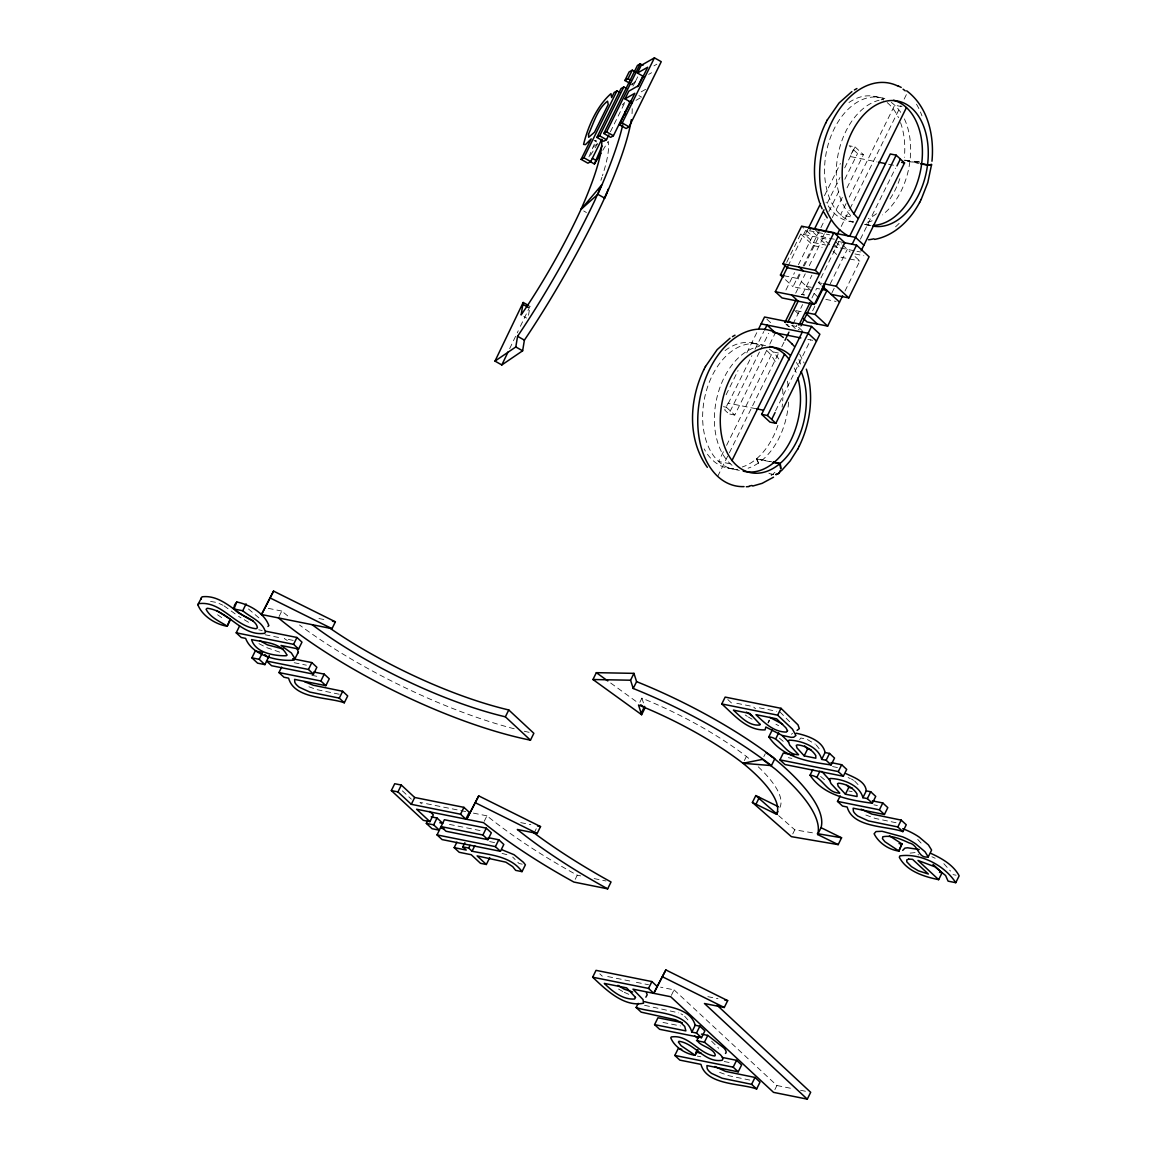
<?xml version="1.0" encoding="UTF-8"?>
<svg xmlns="http://www.w3.org/2000/svg" width="1157" height="1157" viewBox="0 0 1157 1157"><rect width="100%" height="100%" fill="white"/><g stroke="black" fill="none" stroke-linecap="round" stroke-linejoin="round"><path stroke-width="0.75" stroke-dasharray="5 3.75" d="M799.632 739.569L800.846 738.007L806.877 739.251L815.323 744.211M528.518 315.268L530.007 306.316L519.045 329.109M588.956 156.846L595.869 140.474M509.659 348.662L518.264 330.743M279.083 616.536L281.787 611.055A209.865 59.253 26.3 0 0 289.742 617.505M610.39 131.811L624.418 103.436M637.695 76.839L634.875 82.523L631.708 84.331M484.233 821.311L486.938 815.83A230.46 65.067 26.3 0 0 577.256 875.198L580.64 875.878M786.688 262.379L800.76 233.916L827.819 239.354M787.96 266.168L805.807 230.055L829.612 234.828M726.09 394.797L738.036 370.616M746.8 352.885L757.155 331.929M807.875 229.317L805.156 234.799L813.53 242.58L825.867 245.053M824.478 195.707L840.416 163.47M853.36 149.629L849.976 156.47L876.832 161.864M766.614 350.557L734.753 415.045L726.379 407.264L751.876 355.676M755.058 349.226L763.822 331.495M827.168 203.343L839.924 177.542M844.697 167.866L855.052 146.91L849.18 145.739L857.554 153.519L863.426 154.691L845.897 190.153M785.936 290.031L794.526 272.647M798.431 264.736L812.503 236.274L801.627 226.165M734.753 415.045L728.867 413.873L759.947 350.99M760.742 349.385L768.711 333.259M813.53 242.58L820.096 229.288M820.892 227.669L824.883 219.613M828.86 211.543L840.025 188.981M844.798 179.306L857.554 153.519M808.844 289.886L792.993 286.69L799.241 274.05M803.146 266.139L813.299 245.588L800.76 233.916M817.695 296.828L798.055 278.562L800.398 273.819M804.317 265.908L818.375 237.46L825.91 244.46M769.81 344.121L775.378 332.826M824.377 233.685L822.786 236.91L815.613 230.243M832.346 217.559L842.701 196.603M795.698 293.155L805.258 273.804M809.235 265.748L822.786 238.342L829.959 245.009M534.216 832.852L536.241 828.745M723.385 451.808L718.613 461.469L730.356 463.827M726.582 445.358L772.789 351.858L779.5 353.203M846.085 203.545L840.517 214.826L852.261 217.183M849.281 197.095L894.694 105.2L904.76 107.225M802.452 294.312L811.881 275.265M717.716 476.351L778.661 353.03M781.77 346.738L784.171 341.879M792.979 324.047L802.596 304.609M841.211 226.483L849.18 210.357M849.976 208.752L900.956 105.576M904.152 99.126L906.538 94.296M821.123 285.027L818.621 282.684L838.941 241.582L841.443 243.91M811.939 297.985L816.683 288.382L820.111 289.076M812.633 310.785L815.005 305.983M830.09 284.13L847.286 249.348M831.955 292.779L834.298 288.035M775.566 410.836L810.623 339.912M860.418 239.152L895.475 168.213M639.879 702.285L641.904 698.163A141.906 40.061 26.3 0 1 746.395 756.447A141.906 40.061 26.3 0 1 749.562 759.079M844.986 291.058L859.825 261.019L854.806 256.348M575.231 879.32L577.256 875.198M744.37 760.568L746.395 756.447M767.872 722.923L769.231 720.189L768.45 723.024M768.176 722.98L769.521 720.247M763.837 756.635L765.196 753.901M671.364 995.353L674.068 989.871L660.56 987.167M792.762 833.922L794.787 829.8L815.584 833.344M774.886 1089.634L776.911 1085.512L674.068 989.871M590.518 155.313L597.735 143.526M632.908 86.037L636.524 80.137L631.548 85.083M602.768 150.323L608.177 141.472A141.906 25.512 -60.6 0 1 602.435 175.763M596.983 143.96L591.039 148.863M622.191 104.998L624.679 102.525M791.475 734.29L792.531 733.278M756.562 458.765A15.938 9.198 49.7 0 0 759.484 464.695L756.562 458.765L771.676 461.802M653.936 65.862L656.858 64.199M648.658 74.395L651.593 72.732M641.224 91.837L645.432 89.436L642.699 87.903M636.017 100.341L640.226 97.94M910.096 853.114L915.968 852.492L918.6 854.951M596.361 140.836L595.031 140.749M210.574 601.409L217.097 602.551L222.867 605.227M905.136 160.216L907.609 160.461M907.609 160.461L909.662 160.837A15.938 1.273 7.3 0 0 906.929 160.606M873.954 96.291L884.859 98.475M904.051 160.129L919.164 163.166M907.363 161.112L919.121 163.47M888.576 164.222L895.287 165.567M849.498 221.377L852.868 222.057M864.612 224.415L871.322 225.76M834.313 239.224L816.914 235.724L809.741 229.057M838.015 241.394L843.106 242.42M832.621 246.412L839.534 247.8M840.43 247.974L855.225 250.953M856.99 251.315L860.519 252.009M813.299 245.588L822.121 247.352M855.009 253.962L863.816 255.726M840.98 257.23L859.825 261.019M783.969 275.728L798.055 278.562M818.621 282.684L822.15 283.393M806.4 286.329L813.255 287.703M801.57 294.326L804.505 294.919M825.809 299.374L836.092 301.442M796.262 310.655L803.117 312.028M796.609 326.505L786.326 324.452L790.52 328.342M807.803 339.334L813.024 340.389M752.05 342.935L769.665 346.478M755.767 408.681L728.071 403.128L724.687 409.983L728.867 413.873M723.443 406.671L726.379 407.264M756.374 458.939L771.473 461.976M727.608 468.035L739.352 470.393M268.279 608.351L281.787 611.055M318.942 618.518L325.695 619.877M736.792 703.297L753.149 706.58L755.55 708.807M759.339 707.809L776.535 711.266M258.72 629.813L262.191 630.507M265.112 634.759L278.678 637.478L281.296 639.228M293.198 640.385L284.42 638.635L287.283 640.472M788.336 757.676L791.88 758.399M832.548 766.556L837.856 767.626M294.167 662.715L306.388 665.174M311.884 675.312L318.84 676.7M848.775 790.983L852.145 791.663M339.189 694.229L316.714 689.601L306.215 685.797M873.911 804.838L877.382 805.532M896.053 822.728L875.256 818.447L864.771 814.629M952.992 874.605L956.072 875.213M465.707 811.563L419.977 802.394L422.406 804.65M473.43 813.125L486.938 815.83M520.708 822.613L530.846 824.652M449.422 824.406L480.835 830.712M489.671 841.602L494.979 842.672M522.226 864.163L519.059 863.527L512.681 857.077M594.148 878.597L605.964 880.969M607.714 976.551L630.03 981.035M636.364 982.307L648.513 984.737M707.853 996.654L717.976 998.693M644.565 1005.303L678.754 1012.867M662.99 1022.441L680.446 1025.941M697.309 1056.095L700.824 1056.804M724.21 1061.504L731.166 1062.893M749.823 1080.074L729.04 1075.793L718.555 1071.989M776.911 1085.512L790.419 1088.231M800.557 1090.27L805.619 1091.282M502.066 853.389L509.239 855.312M279.734 652.143L266.298 647.486L258.59 643.437M848.095 777.576L850.337 778.56M624.317 992.33L628.801 994.326M931.877 856.759L935.16 858.263M775.928 724.253L778.618 725.656M248.538 622.292L238.588 616.363M622.842 991.563L616.291 987.789M638.895 95.597L641.629 97.145M593.96 140.431L596.694 141.964M583.707 210.979L586.425 212.526M523.832 316.512L526.565 318.059M748.42 717.08L752.122 719.177M851.451 779.037L853.562 780.324M745.224 714.983L747.35 716.385M221.696 617.607L214.855 612.906M224.024 605.863L237.214 615.35M248.451 608.972L259.935 618.735M610.665 683.02L637.869 702.704M711.627 1041.199L718.671 1048.285M854.604 780.975L860.374 787.049M917.718 839.418L923.156 845.304M779.413 738.108L785.27 743.054M820.617 776.434L825.303 780.397M943.837 863.686L950.504 871.076M684.64 1016.208L689.037 1021.226M778.647 815.642L794.787 829.8M855.052 146.91L863.426 154.691M842.701 245.082L850.236 252.081M835.571 241.668L840.503 246.253M833.879 244.387L837.017 247.294M832.997 251.055L839.273 256.883M785.458 279.69L792.993 286.69M794.555 310.307L799.574 314.979M802.264 330.7L798.084 326.809A7.969 2.256 26.3 0 1 798.316 329.673M792.212 325.623L795.336 328.545M766.917 319.245L771.705 323.685M779.977 711.96L790.477 722.575M727.811 699.551L733.075 704.454M599.789 973.832L602.291 976.161M402.405 790.867L411.371 799.198M816.292 745.007L819.156 748.709M778.791 358.974L777.403 357.007A63.736 42.014 -78.6 0 0 769.376 349.067M799.661 354.071L804.173 363.124M641.904 698.163L644.565 706.435M789.653 326.809A7.969 2.256 26.3 0 1 785.777 323.888M796.334 325.421A7.969 2.256 26.3 0 1 796.884 325.826M801.28 294.283A7.969 2.256 26.3 0 1 804.129 295.078M725.049 350.614A63.736 42.014 -78.6 0 1 759.86 345.654M766.917 350.672A63.736 42.014 -78.6 0 1 776.607 364.368M782.638 388.738A63.736 42.014 -78.6 0 1 782.696 400.915M782.45 403.995A63.736 42.014 -78.6 0 1 782.103 407.09M777.923 425.313A63.736 42.014 -78.6 0 1 742.23 466.994M733.798 468.498A63.736 42.014 -78.6 0 1 704.194 448.902M796.421 362.517A63.736 42.014 -78.6 0 1 800.094 369.083M798.865 359.437A79.659 52.499 -78.6 0 1 801.15 365.757M774.915 472.302A79.659 52.499 -78.6 0 1 770.041 476.438M773.628 474.616A15.938 9.198 49.7 0 1 768.291 472.88A15.938 9.01 48.3 0 0 773.671 474.572M737.587 469.67A63.736 42.014 -78.6 0 1 704.411 398.89A63.736 42.014 -78.6 0 1 761.913 345.176M787.396 381.174A63.736 42.014 -78.6 0 1 788.51 389.909M788.568 402.086A63.736 42.014 -78.6 0 1 769.853 452.358L768.074 454.426A63.736 42.014 -78.6 0 1 748.102 468.18M794.223 367.897A63.736 42.014 -78.6 0 1 796.247 372.785M732.034 465.288A63.736 42.014 -78.6 0 1 716.805 398.182A63.736 42.014 -78.6 0 1 759.267 346.464M848.949 102.51A63.736 42.014 -78.6 0 1 883.615 100.052M887.144 102.568A63.736 42.014 -78.6 0 1 898.512 117.71M900.522 122.599A63.736 42.014 -78.6 0 1 904.355 157.352M899.828 178.67A63.736 42.014 -78.6 0 1 889.256 200.045M876.5 213.712A63.736 42.014 -78.6 0 1 868.328 218.702M853.606 221.84A63.736 42.014 -78.6 0 1 826.084 202.244M870.99 225.644A63.736 42.014 -78.6 0 1 865.176 223.373M899.163 223.344A79.645 52.499 -78.6 0 1 894.404 227.799M916.489 104.188A79.659 52.513 -78.6 0 1 921.97 115.888M905.107 160.49A15.938 1.273 7.3 0 1 905.685 160.534M919.54 162.052A15.938 1.273 7.3 0 0 918.022 161.821L916.474 161.618A15.938 1.273 7.3 0 0 912.613 161.141L912.627 161.069A15.938 0.969 8.3 0 1 919.54 162.067M883.803 98.533A63.736 42.014 -78.6 0 0 829.019 141.66A63.736 42.014 -78.6 0 0 845.709 218.803L847.56 219.844A63.736 42.014 -78.6 0 0 853.374 222.101M891.28 102.409A63.736 42.014 -78.6 0 1 900.696 112.33M904.384 118.896A63.736 42.014 -78.6 0 1 908.231 170.846L907.493 173.883A63.736 42.014 -78.6 0 1 882.372 214.884M872.103 220.785A63.736 42.014 -78.6 0 1 865.783 222.578M869.167 225.225A63.736 42.014 -78.6 0 1 865.118 224.458M850.655 215.592A63.736 42.014 -78.6 0 1 839.071 150.005A63.736 42.014 -78.6 0 1 879.06 100.254M881.171 99.806A63.736 42.014 -78.6 0 1 883.283 99.502M601.958 177.267A141.906 25.512 -60.6 0 1 600.917 180.333M632.199 108.671A187.709 33.741 -60.6 0 1 631.838 115.657M680.88 1013.821A7.347 2.083 26.3 0 1 682.789 1014.891M529.096 732.323A209.865 59.253 26.3 0 1 524.237 731.224M514.229 728.78A209.865 59.253 26.3 0 1 299.533 624.997M758.254 766.816A141.906 40.061 26.3 0 1 779.919 807.456"/><path stroke-width="1.5" d="M931.963 161.213C934.408 135.875 928.088 106.777 906.683 90.825M821.672 759.382L825.071 752.527L829.526 753.424L834.53 758.066L831.131 764.922L826.141 760.279L821.672 759.382C818.563 746.641 801.28 740.523 789.132 740.133L788.091 741.145L789.797 745.282L798.576 754.74C784.909 754.827 781.177 737.544 768.827 736.864L772.211 730.009M825.071 752.527C822.641 740.494 806.993 735.548 796.161 733.205M862.891 797.708L866.275 790.867L870.744 791.764L875.733 796.406L872.349 803.262L867.36 798.605L862.891 797.708C859.781 784.967 842.498 778.863 830.35 778.459L829.309 779.485L831.015 783.607L839.794 793.08C826.127 793.167 822.396 775.884 810.045 775.204L812.749 769.723M866.275 790.867C865.508 781.25 853.533 777.186 845.912 773.628M927.509 165.162L930.893 165.104A15.938 1.273 7.3 0 1 927.509 165.162L920.798 163.817M931.385 164.598A15.938 0.969 8.3 0 1 931.501 164.858L927.784 182.647L921.16 199.481M691.828 1032.102L695.212 1025.247L699.869 1026.187L704.888 1030.858L701.504 1037.699L696.485 1033.027L691.828 1032.102C686.188 1011.016 651.55 1013.243 636.148 1007.487L638.187 1003.365M695.212 1025.247C689.832 1005.809 660.04 1006.286 644.637 1001.658M606.818 193.248L601.611 204.427A204.066 36.677 -60.6 0 1 524.396 340.144L522.631 350.802L501.82 364.947L494.994 361.1L515.805 346.955L517.569 336.297A204.066 36.677 -60.6 0 0 594.785 200.58L601.582 185.062L580.973 209.446A141.906 25.512 -60.6 0 1 521.113 314.979L523.181 302.469L528.648 305.535M605.545 196.025L608.408 188.909M590.316 161.662L594.409 163.976L602.002 145.956M902.706 850.395L904.919 848.124L907.536 847.777L919.208 849.542M601.654 139.578A141.906 25.512 -60.6 0 1 580.973 209.446L597.836 194.304L601.076 186.913A187.709 33.741 -60.6 0 0 622.741 124.869M604.46 198.339L607.902 190.76A187.709 33.741 -60.6 0 0 631.317 119.663M703.89 369.546C689.283 399.758 687.056 439.11 707.332 467.327M825.78 122.902C813.834 147.46 810.594 176.934 819.734 202.938M799.256 446.139C810.768 422.522 814.138 394.45 806.357 369.17M494.994 361.1L523.181 302.469M501.82 364.947L508.097 351.916M216.663 610.534L230.59 619.385L227.191 626.241C215.549 624.418 202.142 615.9 197.847 604.706L202.027 596.81C222.173 594.394 235.768 613.846 252.935 620.774M197.847 604.706L198.642 603.665C221.45 600.526 234.77 626.501 256.102 628.743L257.404 627.788C256.015 615.524 225.008 614.353 236.809 602.03C249.145 604.316 264.577 613.253 268.843 625.561L267.918 626.487M233.801 609.233L236.809 602.03M227.191 626.241L230.185 619.009M233.425 608.886L242.724 610.751L246.108 603.896M296.987 648.47L298.39 652.042L294.196 660.112C277.535 661.746 251.951 655.267 245.631 638.375L241.235 637.493L236.216 632.821L239.6 625.966M261.511 614.526L273.573 591.111L335.385 621.815L332.001 628.67L261.511 614.526L273.573 591.111M269.277 655.556L264.91 664.624L257.606 663.163L251.893 657.841L255.278 650.986L261.12 652.172M264.91 664.624L259.197 659.316L262.581 652.461M304.421 681.647L313.229 685.219L342.674 691.264L347.693 695.936L344.309 702.791C328.863 697.02 294.312 699.276 288.628 678.176L283.971 677.235L278.953 672.564L281.672 667.083M296.959 637.478L301.977 642.149L298.593 649.005L293.574 644.333L296.959 637.478L265.676 631.201M311.84 662.599L316.873 667.271L313.475 674.126L308.456 669.455L311.84 662.599L292.649 658.752M324.235 674.126L329.268 678.797L325.869 685.653L320.851 680.981L324.235 674.126L313.764 672.029M601.741 139.332L590.721 161.618L587.93 163.209L581.103 159.362L591.227 138.883L585.428 144.639L583.562 144.408C588.074 126.229 596.867 106.126 610.983 93.645L611.634 97.578L614.165 92.473L616.956 90.882L619.675 92.415M581.103 159.362L583.895 157.771L616.956 90.882M630.348 83.564L624.881 80.484L629.104 71.951L632.272 70.158L635.005 71.691M608.828 134.964L606.485 139.693L603.708 141.27L596.882 137.423L621.034 88.554L623.811 86.977L626.544 88.511M596.882 137.423L599.659 135.846L623.811 86.977M624.881 80.484L628.049 78.676L632.272 70.158M630.637 100.919L613.412 135.745L610.636 137.336L603.809 133.489L637.449 65.414L640.24 63.823L642.959 65.356M603.809 133.489L606.586 131.898L640.24 63.823M644.261 76.897L637.435 73.05L641.238 65.356L654.428 57.85L661.254 61.697L629.061 126.836L626.125 128.514L619.299 124.667L634.803 93.298L624.982 98.895L631.809 102.727M624.982 98.895L628.786 91.186L638.606 85.589L647.689 67.222L637.435 73.05M637.666 86.674L643.147 75.581M619.299 124.667L622.235 122.989L654.428 57.85M344.309 702.791L339.29 698.119L342.674 691.264M429.941 821.658L423.346 820.342L391.341 790.578L394.725 783.723L401.334 785.053L414.683 797.477L463.943 807.355L469.221 812.272L465.837 819.127L416.592 809.235L429.941 821.658L433.325 814.817L429.681 811.419M465.837 819.127L460.544 814.21L411.299 804.317L397.95 791.894L401.334 785.053M411.299 804.317L414.683 797.477M426.34 823.394L433.644 824.854L439.371 830.176L432.053 828.716L426.34 823.394L427.685 820.646M433.644 824.854L437.028 818.013L431.185 816.828M488.182 837.654L498.797 839.78L503.816 844.451L500.431 851.306L442.061 839.577L437.042 834.906L444.389 819.734L486.287 828.152L491.32 832.823L487.936 839.678L446.038 831.261L441.005 826.59L482.903 835.007L487.936 839.678M508.762 709.964L533.854 733.307L530.47 740.162L505.378 716.819L508.762 709.964A180.029 50.836 26.3 0 1 329.094 627.6M460.544 814.21L463.943 807.355M607.656 888.836L573.872 882.053A230.46 65.067 26.3 0 1 483.554 822.685L466.661 819.286L478.723 795.886L540.536 826.59L537.152 833.445L517.324 829.468A230.46 65.067 26.3 0 0 607.656 888.836L611.041 881.981A230.46 65.067 26.3 0 1 533.608 832.621M466.661 819.286L478.723 795.886M489.729 857.626L486.345 864.481L480.488 863.31L471.246 854.719L459.213 852.29L454.18 847.633L456.899 842.151M454.18 847.633L466.228 850.048L462.829 846.895L464.868 842.773M502.138 849.831L514.041 854.705L523.412 862.298L525.394 864.8L522.009 871.64C510.758 855.862 489.209 854.806 472.07 851.219L468.686 848.067L470.046 845.319M472.07 851.219L474.789 845.738M482.903 835.007L486.287 828.152M783 263.839L815.309 270.333L819.489 274.223L787.194 267.73L783 263.839L801.627 226.165L833.937 232.644L844.812 242.768L814.34 304.421L782.031 297.942L775.335 291.709L787.845 266.414M500.431 851.306L495.413 846.635L498.797 839.78M782.942 277.362L780.44 275.019L785.126 265.546M758.746 328.704L764.531 317.018L811.52 326.448L819.879 334.228L775.87 423.303L769.983 422.117L761.624 414.336L802.264 332.131M820.501 203.762L808.541 227.943L855.544 237.387L863.903 245.168M764.618 329.89L767.019 325.045L775.378 332.826M814.427 229.129L823.986 209.779M641.643 714.722L592.962 679.521L596.347 672.665L633.949 673.36L636.596 681.632A187.709 53.005 26.3 0 1 768.61 754.046L774.814 758.732L771.43 765.587L743.011 763.302A141.906 40.061 26.3 0 0 638.519 705.018L641.643 714.722L645.028 707.882L644.565 706.435L641.18 713.29M825.172 232.08L830.755 220.785M785.039 322.138L796.204 299.576M788.018 321.733L798.373 300.777M815.309 270.333L833.937 232.644M784.981 340.259L788.973 332.146M837.581 233.815L839.606 229.708A79.659 52.513 -78.6 0 1 828.528 129.194A79.659 52.513 -78.6 0 1 898.526 86.399M814.34 304.421L807.644 298.202L838.116 236.534M731.947 460.602L784.533 354.216M798.88 325.189L810.03 302.628M853.852 213.958L906.437 107.558M800.962 325.884L812.113 303.322M815.801 303.293L824.565 285.562M849.672 236.202L890.297 153.982L896.169 155.168L904.543 162.949L861.198 250.65M771.43 765.587L765.225 760.887A187.709 53.005 26.3 0 0 633.212 688.473L630.565 680.215L633.949 673.36M842.643 295.802L827.66 326.1L815.107 314.429L826.966 290.45L821.832 289.424M775.87 423.303L767.496 415.522L811.52 326.448M852.159 244.228L896.169 155.168M633.212 688.473L636.596 681.632M856.556 245.125L869.109 256.796L848.79 297.899L836.236 286.227L856.556 245.125L843.337 242.464M771.676 419.413L775.074 412.557M896.964 165.914L900.363 159.059M721.78 703.948L777.634 715.156L792.473 729.141L795.929 735.49L793.702 737.24L791.113 737.342L782.06 735.375L765.847 727.03L765.066 729.865C747.06 730.819 733.943 714.766 721.78 703.948L725.164 697.092L781.018 708.315L798.012 724.875L799.313 728.635L797.086 730.4M592.659 977.202L596.043 970.347L651.897 981.57L657.19 986.487L653.792 993.328L648.513 988.411L592.659 977.202C605.906 989.683 623.927 1007.429 643.552 1003.206L643.032 999.576L632.98 989.163L670.684 996.727L773.527 1092.367L807.297 1099.15L810.681 1092.295L717.08 1005.231M777.634 715.156L781.018 708.315M648.513 988.411L651.897 981.57M775.985 738.311L778.704 732.829M653.792 993.328L665.853 969.928L727.666 1000.631L724.282 1007.487L704.454 1003.509L807.297 1099.15M770.692 755.622L778.806 762.333A204.066 57.619 26.3 0 1 821.022 827.674L841.573 837.769L838.189 844.624L791.402 836.656L752.397 802.437L755.796 795.582L778.343 806.675M755.984 804.202L759.368 797.347M831.073 762.593L841.689 764.734L846.707 769.405L843.323 776.246L784.952 764.531L779.934 759.86L783.318 753.019L793.933 755.145M701.504 1037.699L659.606 1029.296L654.587 1024.625L657.971 1017.77L682.297 1022.658M804.202 755.868L796.971 747.899L796.305 745.339L797.462 744.862C804.621 745.513 811.997 749.317 815.772 755.564L815.83 758.211L804.202 755.868L807.586 749.027L804.65 745.961M752.397 802.437L776.535 814.311L777.88 811.563M714.881 1066.508L725.569 1071.396L755 1077.456L760.019 1082.128L756.635 1088.983C741.203 1083.212 706.652 1085.468 700.954 1064.368L679.839 1060.116L674.82 1055.444L678.204 1048.604L681.748 1049.312M817.204 776.636L819.908 771.155M826.141 760.279L829.526 753.424M696.485 1033.027L699.869 1026.187M697.787 1049.833L695.082 1055.314C685.436 1053.882 674.444 1047.085 670.756 1037.8L671.335 1036.947C688.675 1034.156 698.828 1053.94 714.795 1056.023L715.286 1055.141C713.565 1046.391 692.132 1045.205 698.524 1036.542M695.082 1055.314L697.526 1049.587M696.5 1040.649L704.411 1042.24L707.795 1035.385L723.776 1047.866A21.679 6.118 26.3 0 1 726.09 1052.624L725.482 1053.448M843.323 776.246L838.29 771.574L841.689 764.734M838.189 844.624L817.637 834.515L821.022 827.674M861.097 809.162L871.785 814.051L901.216 820.111L906.249 824.767L902.865 831.623C887.419 825.867 852.868 828.108 847.184 807.008L842.527 806.067L837.509 801.396L840.213 795.915M845.42 794.208L838.189 786.225L837.523 783.679L838.68 783.188C845.839 783.839 853.201 787.642 856.975 793.89L857.048 796.537L845.42 794.208L848.804 787.353L846.852 785.314M736.575 1060.318L741.594 1064.99L738.209 1071.845L733.191 1067.173L736.575 1060.318L722.416 1057.469M867.36 798.605L870.744 791.764M882.791 802.958L887.809 807.629L884.425 814.485L879.407 809.813L882.791 802.958L872.32 800.861M756.635 1088.983L751.616 1084.311L755 1077.456M902.865 831.623L897.832 826.951L901.216 820.111M901.939 843.916L898.859 851.046L901.939 843.916L889.415 835.788M898.555 850.771L884.931 841.761L882.458 838.695L882.805 836.771C891.743 834.949 901.057 839.23 909.098 842.903C919.121 845.058 917.443 858.639 928.218 856.932L931.602 850.091L928.435 844.928L919.121 837.046A21.997 6.204 26.3 0 0 906.003 830.003L902.677 828.745M930.908 853.389C941.784 858.422 953.354 864.872 959.153 875.835L955.769 882.69C944.372 865.118 920.524 852.94 899.915 855.876L899.322 857.25C906.538 871.25 924.096 876.688 938.66 879.667L942.044 872.812L932.99 864.395M827.284 119.995L839.056 102.987L851.914 91.577M705.38 366.653L717.152 349.645L730.024 338.22M874.62 239.412C894.708 235.652 910.371 219.859 919.656 202.388M781.308 470.87L790.13 460.992L797.766 449.032M825.693 123.09L827.4 119.778M703.789 369.748L705.495 366.436M919.555 202.605L921.261 199.293M797.65 449.263L799.357 445.937M657.19 986.487L665.853 969.928M594.409 163.976L600.96 153.274M297.58 653.257L298.39 652.042M779.861 463.668L780.064 463.48A15.938 9.198 49.7 0 1 780.729 468.961L779.861 463.668L773.151 462.308M645.866 997.189L647.197 994.774L646.416 992.72M773.527 477.19L762.116 483.351L752.715 486.056M854.387 89.971L856.889 88.539M732.482 336.615L734.984 335.183M746.352 486.764L748.969 486.576M592.962 679.521L630.565 680.215M283.205 649.005L267.325 644.825L260.036 640.747M817.319 833.647L841.573 837.769M920.842 163.499L927.552 164.844M901.607 162.356L904.543 162.949M878.51 162.197L885.221 163.556M780.44 275.019L783.969 275.728M823.9 283.754L836.236 286.227M831.174 294.355L848.79 297.899M775.335 291.709L807.644 298.202M806.545 312.708L815.107 314.429M827.66 326.1L807.109 321.979L803.334 318.479M761.147 323.873L808.136 333.303L816.495 341.084M772.992 332.348L800.832 337.945M756.606 408.855L763.316 410.2M761.624 414.336L767.496 415.522M773.353 462.135L780.064 463.48M332.449 621.237L335.385 621.815M236.216 632.821L293.574 644.333M807.586 749.027L810.912 749.693M298.593 649.005L281.035 645.476L291.39 652.967L295.006 658.883M831.131 764.922C808.541 761.812 782.566 757.488 768.827 736.864M779.934 759.86L838.29 771.574M251.893 657.841L259.197 659.316M308.456 669.455L266.558 661.037L271.577 665.709L313.475 674.126M278.953 672.564L320.851 680.981M848.804 787.353L852.131 788.018M325.869 685.653L294.587 679.376L294.818 682.254A16.314 4.599 26.3 0 0 299.171 687.171L309.845 692.06L339.29 698.119M872.349 803.262C849.759 800.152 823.784 795.828 810.045 775.204M837.509 801.396L879.407 809.813M884.425 814.485L853.143 808.208L853.374 811.086A16.314 4.599 26.3 0 0 857.713 816.003L868.401 820.906L897.832 826.951M899.076 843.554L902.243 844.191M898.859 851.046C888.851 849.773 878.611 842.903 874.114 833.763L876.023 831.55L882.082 831.29L902.619 836.844A21.997 6.204 26.3 0 1 915.737 843.887L925.05 851.783L928.218 856.932M939.498 872.306L942.044 872.812M955.769 882.69L948.075 881.142L945.602 875.531L934.899 866.781L917.978 860.432L938.66 879.667M391.341 790.578L397.95 791.894M537.6 825.997L540.536 826.59M439.819 822.743L442.755 823.321L437.028 818.013M440.427 828.065L443.97 828.774M437.042 834.906L495.413 846.635M462.829 846.895L468.686 848.067M522.009 871.64L515.675 870.368L512.696 866.622L505.855 862.167L477.103 855.891L486.345 864.481M724.73 1000.038L727.666 1000.631M654.587 1024.625L685.87 1030.901L684.727 1026.418L681.256 1023.048A7.347 2.083 26.3 0 0 675.37 1019.722L641.18 1012.158L636.148 1007.487M701.475 1034.127L707.795 1035.385M695.892 1052.147L701.2 1053.217M674.82 1055.444L733.191 1067.173M738.209 1071.845L706.927 1065.554L707.158 1068.432A16.314 4.599 26.3 0 0 711.497 1073.363L722.17 1078.252L751.616 1084.311M632.677 992.012L624.115 989.119L617.881 985.345M782.624 724.181L769.824 717.369M898.367 86.023L901.231 87.426M270.188 597.967L332.001 628.67M475.339 802.727L537.152 833.445M662.469 976.768L724.282 1007.487M752.484 716.067L746.453 712.105M226.801 625.865C219.425 621.295 210.126 617.375 206.091 609.276L207.19 608.264C228.507 610.578 241.654 636.552 264.519 633.342L265.459 632.416C263.362 621.916 250.187 617.129 242.724 610.751M628.049 78.676L630.782 80.223M628.887 101.614L631.621 103.147M622.235 122.989L629.061 126.836M606.586 131.898L613.412 135.745M599.659 135.846L606.485 139.693M592.355 158.335L596.448 160.635M583.895 157.771L590.721 161.618M597.836 194.304L604.677 198.151M522.877 304.32L528.33 307.4M517.569 336.297L524.396 340.144M515.805 346.955L522.631 350.802M694.822 1055.068L681.14 1045.711L678.421 1042.11L678.971 1041.286C694.822 1043.426 704.801 1063.109 722.098 1060.289L722.706 1059.479A21.679 6.118 26.3 0 0 720.392 1054.707L704.411 1042.24M694.634 1035.978L698.177 1038.306M765.876 752.527L772.818 757.314M596.347 672.665L607.801 680.952M640.732 704.772L645.028 707.882M788.741 742.042L782.248 735.678M829.959 780.382L821.745 771.372M787.353 339.478L792.14 344.005M755.796 795.582L777.302 814.47M822.381 286.198L839.519 302.122M799.154 267.079L803.334 270.969M791.489 294.963L798.185 301.182M806.096 313.533L817.377 324.047M264.866 654.587L268.308 657.769M791.778 343.6L794.02 346.102M789.464 359.813L789.146 359.364A63.736 42.014 -78.6 0 0 769.665 346.478M827.241 217.892L823.9 212.324M820.877 205.903L822.135 208.766M201.231 597.851L201.246 599.326M873.839 238.819A79.645 52.499 -78.6 0 1 868.56 239.759M848.428 235.956A79.645 52.499 -78.6 0 1 839.62 229.679M903.067 89.19A79.659 52.513 -78.6 0 1 905.237 90.853M744.038 486.605A79.659 52.499 -78.6 0 1 701.721 390.516A79.659 52.499 -78.6 0 1 783.332 337.511M751.934 485.477A79.659 52.499 -78.6 0 1 749.288 486.041M785.01 322.239A7.969 2.256 26.3 0 1 792.704 323.367M801.15 371.469A63.736 42.014 -78.6 0 1 767.829 470.971A63.736 42.014 -78.6 0 1 722.04 402.419A63.736 42.014 -78.6 0 1 790.405 355.387M797.882 378.006A63.736 42.014 -78.6 0 1 781.611 454.715L779.832 456.798A63.736 42.014 -78.6 0 1 743.213 471.116M858.132 218.355A63.736 42.014 -78.6 0 1 864.669 113.82A63.736 42.014 -78.6 0 1 928.044 146.794A63.736 42.014 -78.6 0 1 873 226.092M931.385 164.612A15.938 1.273 7.3 0 1 931.486 164.93M893.58 100.283A63.736 42.014 -78.6 0 1 919.989 173.203L919.237 176.24A63.736 42.014 -78.6 0 1 873.318 225.384M625.011 111.81A187.709 33.741 -60.6 0 1 624.693 114.442M530.47 740.162A209.865 59.253 26.3 0 1 278.403 617.91M505.378 716.819A180.029 50.836 26.3 0 1 312.173 624.693M776.535 814.311A141.906 40.061 26.3 0 0 743.011 763.302L762.492 759.382L775.407 769.188A204.066 57.619 26.3 0 1 817.637 834.515M635.497 997.392L634.629 999.026C622.611 999.807 612.4 991.347 604.316 983.407L626.646 987.89L635.497 997.392M588.494 134.212L588.667 137.278L594.539 132.187L608.22 104.492L607.555 101.165C597.475 108.772 593.715 123.018 588.494 134.212M787.527 730.703L786.398 732.077C773.946 732.15 764.285 722.778 755.955 714.664L776.578 718.815L785.907 727.811L787.527 730.703M760.033 724.311L759.802 725.02C748.839 726.234 740.755 716.834 733.408 710.138L749.765 713.421L760.033 724.311M286.835 655.007L286.271 655.759C274.411 656.019 255.35 652.866 251.561 639.561C263.377 642.352 280.92 642.135 286.835 655.007M780.237 470.957L780.194 471A15.938 9.01 48.3 0 1 778.994 472.924A15.938 9.198 49.7 0 0 780.237 470.957M778.675 473.242L778.328 473.517A15.938 9.198 49.7 0 1 775.725 474.558A15.938 9.01 48.3 0 0 778.675 473.242M908.664 859.101L906.712 859.969L906.799 861.849L911.441 866.622L918.253 870.758L928.362 874.027L912.584 859.347L908.664 859.101M931.24 164.525L931.067 164.453A15.938 1.273 7.3 0 0 930.864 164.366A15.938 0.969 8.3 0 1 931.24 164.525"/></g></svg>
